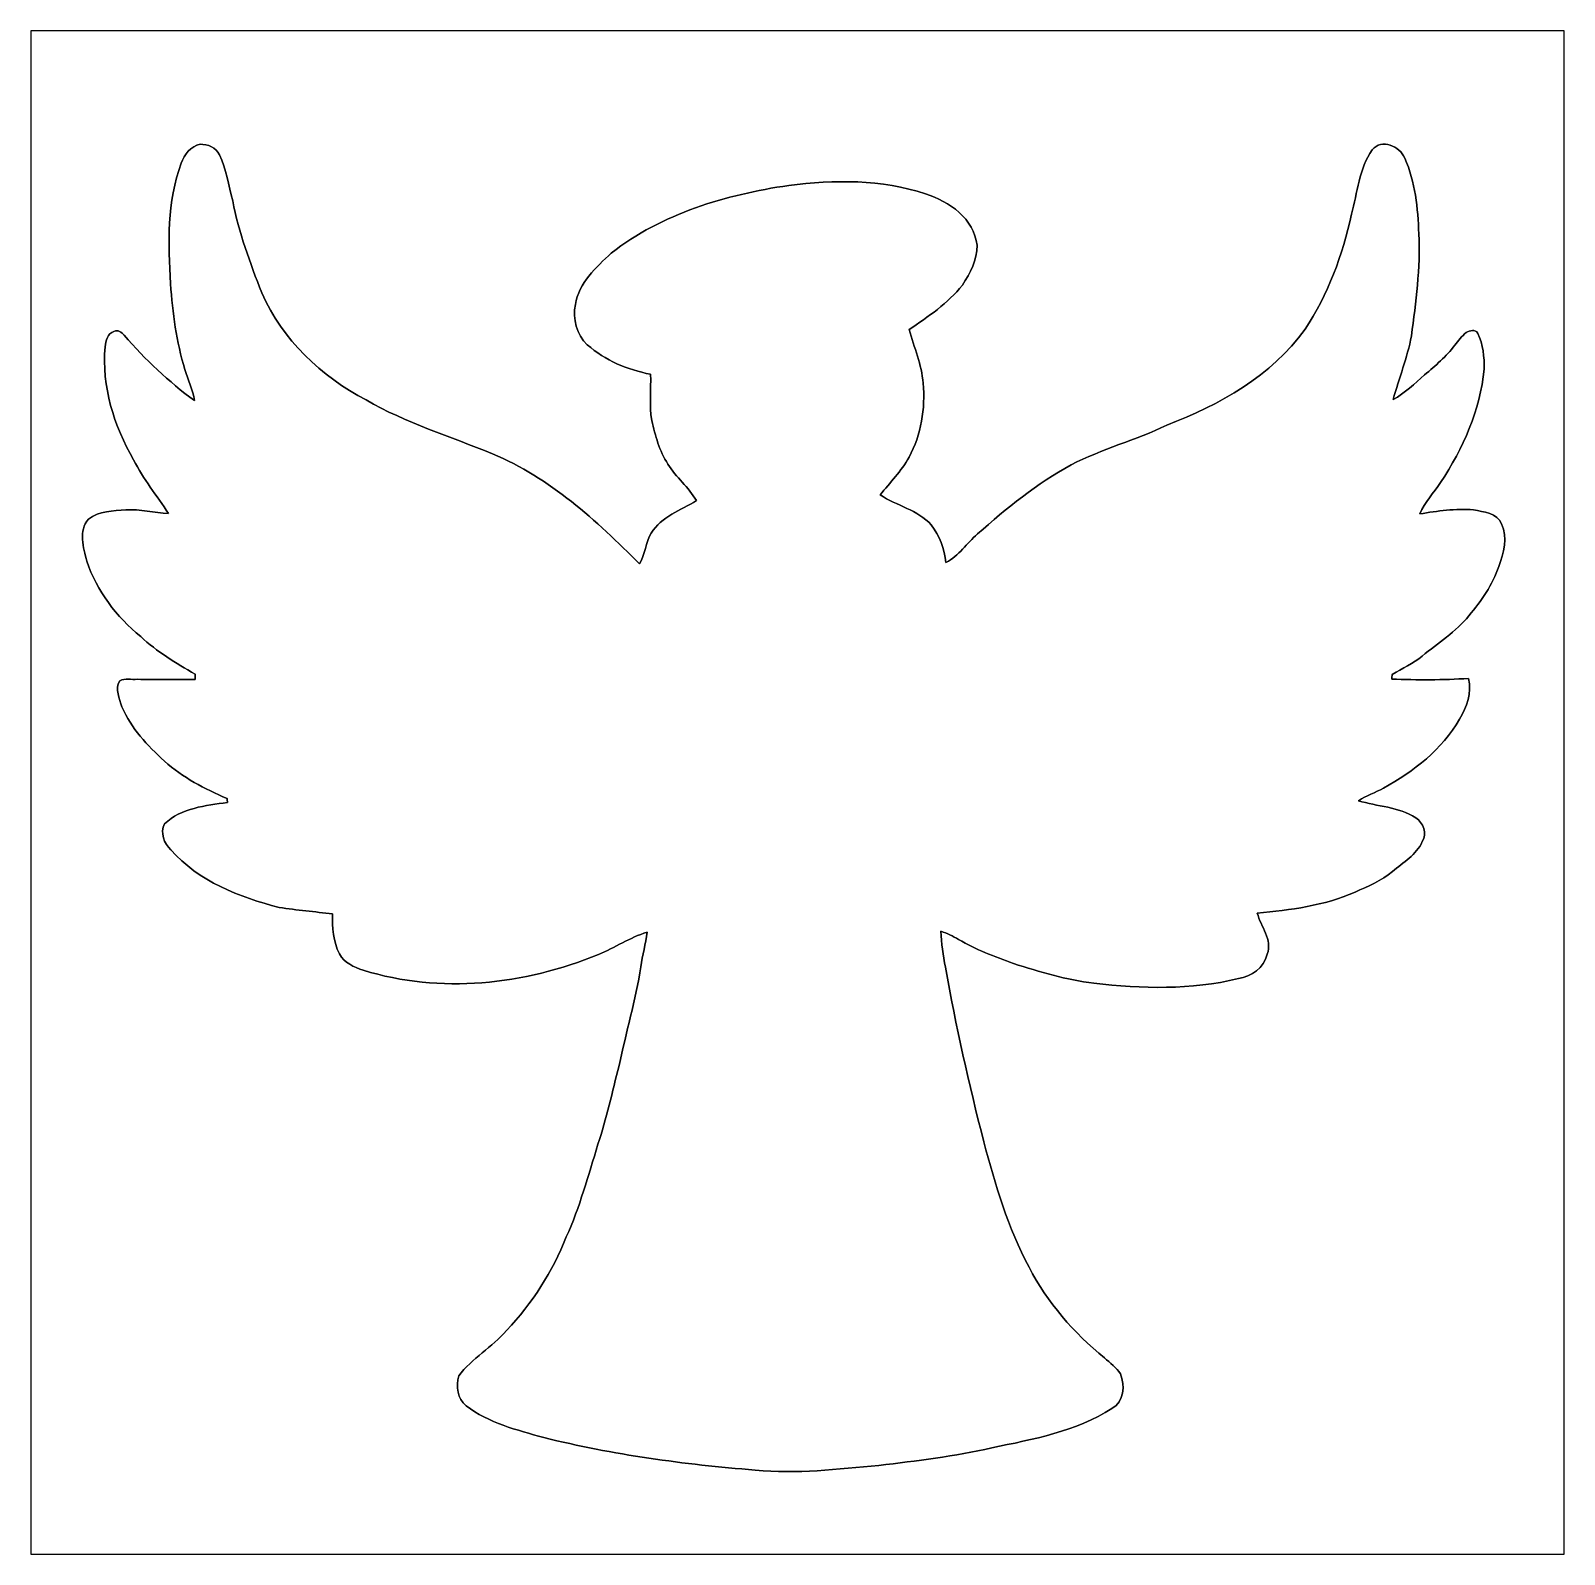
# Model space of a CAD drawing. Header units: centimetres. Extents: x -16.8 to 16.8, y -16.7 to 16.7.
import ezdxf

# ---------------------------------------------------------------- set-up
doc = ezdxf.new("R2010")
doc.units = ezdxf.units.CM
doc.header["$MEASUREMENT"] = 0
doc.layers.add('Layer 1', color=7, linetype='Continuous')

msp = doc.modelspace()

# ---------------------------------------------------------------- linework, layer by layer
at = {"layer": 'Layer 1', "color": 7}
for points, knots in [([(-16.77458, 16.66875), (-16.77458, 16.66875), (16.77458, 16.66875), (16.77458, 16.66875), (16.77458, 16.66875), (16.77458, 16.66875), (16.77458, -16.66875), (16.77458, -16.66875), (16.77458, -16.66875), (16.77458, -16.66875), (-16.77458, -16.66875), (-16.77458, -16.66875), (-16.77458, -16.66875), (-16.77458, -16.66875), (-16.77458, 16.66875), (-16.77458, 16.66875), (-16.77458, 16.66875), (-16.77458, 16.66875), (-16.77458, 16.66875), (-16.77458, 16.66875)], [0, 0, 0, 0, 0.16666667, 0.16666667, 0.16666667, 0.16666667, 0.33333333, 0.33333333, 0.33333333, 0.33333333, 0.5, 0.5, 0.5, 0.5, 0.66666667, 0.66666667, 0.66666667, 0.66666667, 1, 1, 1, 1]), ([(-13.48317, 13.7668), (-13.79008, 12.92472), (-13.77244, 12.01138), (-13.71247, 11.12979), (-13.71247, 11.12979), (-13.67543, 10.4962), (-13.58477, 9.86226), (-13.40097, 9.25336), (-13.40097, 9.25336), (-13.33782, 9.02511), (-13.22599, 8.80992), (-13.18824, 8.57462), (-13.18824, 8.57462), (-13.75692, 8.9856), (-14.26704, 9.47491), (-14.72741, 10.00337), (-14.72741, 10.00337), (-14.78527, 10.06157), (-14.86676, 10.13777), (-14.95319, 10.08803), (-14.95319, 10.08803), (-15.09395, 10.04323), (-15.12958, 9.88201), (-15.14828, 9.7536), (-15.14828, 9.7536), (-15.22166, 8.88577), (-14.95601, 8.02252), (-14.52174, 7.27851), (-14.52174, 7.27851), (-14.31854, 6.85553), (-14.00775, 6.49923), (-13.76221, 6.1027), (-13.76221, 6.1027), (-14.07266, 6.12069), (-14.37852, 6.20642), (-14.69143, 6.18173), (-14.69143, 6.18173), (-14.97013, 6.16656), (-15.27845, 6.16056), (-15.50917, 5.98276), (-15.50917, 5.98276), (-15.73812, 5.7277), (-15.62382, 5.35552), (-15.54551, 5.0606), (-15.54551, 5.0606), (-15.33137, 4.40761), (-14.89534, 3.84457), (-14.36688, 3.41136), (-14.36688, 3.41136), (-14.01198, 3.08222), (-13.59923, 2.82751), (-13.17943, 2.5908), (-13.17943, 2.5908), (-13.17837, 2.56152), (-13.1759, 2.50331), (-13.17484, 2.47403), (-13.17484, 2.47403), (-13.59853, 2.48003), (-14.02221, 2.45992), (-14.44554, 2.47826), (-14.44554, 2.47826), (-14.56761, 2.46204), (-14.7126, 2.50825), (-14.82584, 2.44157), (-14.82584, 2.44157), (-14.93661, 2.26907), (-14.82937, 2.04893), (-14.77786, 1.87396), (-14.77786, 1.87396), (-14.57889, 1.40441), (-14.218, 1.02799), (-13.84935, 0.68474), (-13.84935, 0.68474), (-13.44895, 0.32738), (-12.9667, 0.08043), (-12.47846, -0.1337), (-12.47846, -0.1337), (-12.47634, -0.15522), (-12.47211, -0.19826), (-12.46999, -0.21978), (-12.46999, -0.21978), (-12.94765, -0.28187), (-13.4807, -0.34078), (-13.84759, -0.68756), (-13.84759, -0.68756), (-13.94531, -0.87313), (-13.85746, -1.12007), (-13.70753, -1.25377), (-13.70753, -1.25377), (-13.10181, -1.9431), (-12.20788, -2.2927), (-11.34004, -2.51425), (-11.34004, -2.51425), (-10.95269, -2.57457), (-10.56181, -2.60738), (-10.17341, -2.65748), (-10.17341, -2.65748), (-10.17446, -2.95346), (-10.15577, -3.26178), (-10.02242, -3.53201), (-10.02242, -3.53201), (-9.91482, -3.72463), (-9.69963, -3.81988), (-9.50101, -3.88938), (-9.50101, -3.88938), (-7.81826, -4.40866), (-5.969, -4.20934), (-4.35469, -3.54506), (-4.35469, -3.54506), (-3.99344, -3.39654), (-3.66571, -3.17147), (-3.29106, -3.05647), (-3.29106, -3.05647), (-3.31823, -3.31153), (-3.39337, -3.55776), (-3.42653, -3.81212), (-3.42653, -3.81212), (-3.54048, -4.54272), (-3.75038, -5.25321), (-3.90419, -5.97535), (-3.90419, -5.97535), (-4.05165, -6.55108), (-4.17513, -7.13387), (-4.36598, -7.69726), (-4.36598, -7.69726), (-4.57623, -8.37988), (-4.76144, -9.07344), (-5.05883, -9.72502), (-5.05883, -9.72502), (-5.35058, -10.48526), (-5.80919, -11.17494), (-6.36235, -11.77008), (-6.36235, -11.77008), (-6.67879, -12.13732), (-7.12082, -12.37509), (-7.41151, -12.76597), (-7.41151, -12.76597), (-7.47042, -12.99034), (-7.44467, -13.26586), (-7.25064, -13.42072), (-7.25064, -13.42072), (-6.75464, -13.79573), (-6.13939, -13.94742), (-5.55202, -14.11393), (-5.55202, -14.11393), (-4.03472, -14.48823), (-2.48038, -14.70272), (-0.92357, -14.82408), (-0.92357, -14.82408), (-0.02187, -14.91615), (0.8823, -14.80502), (1.78012, -14.72177), (1.78012, -14.72177), (2.60738, -14.62546), (3.4357, -14.52174), (4.24991, -14.34006), (4.24991, -14.34006), (5.1495, -14.14992), (6.09318, -13.98305), (6.87776, -13.47505), (6.87776, -13.47505), (7.15363, -13.32689), (7.16033, -12.98399), (7.06649, -12.72258), (7.06649, -12.72258), (6.97442, -12.58252), (6.83754, -12.48092), (6.71371, -12.37121), (6.71371, -12.37121), (6.04238, -11.82687), (5.46806, -11.15413), (5.06518, -10.38754), (5.06518, -10.38754), (4.60304, -9.52606), (4.32964, -8.57991), (4.07458, -7.64046), (4.07458, -7.64046), (3.75109, -6.37822), (3.46569, -5.10575), (3.23533, -3.82305), (3.23533, -3.82305), (3.18982, -3.562), (3.14043, -3.29953), (3.13761, -3.03389), (3.13761, -3.03389), (3.2706, -3.08257), (3.39972, -3.1429), (3.52249, -3.21381), (3.52249, -3.21381), (3.89855, -3.43923), (4.31377, -3.5874), (4.72193, -3.74191), (4.72193, -3.74191), (5.29907, -3.92077), (5.88151, -4.10316), (6.48441, -4.16913), (6.48441, -4.16913), (7.53181, -4.29789), (8.61342, -4.32047), (9.64494, -4.07317), (9.64494, -4.07317), (9.9314, -4.02555), (10.20692, -3.83434), (10.2743, -3.53977), (10.2743, -3.53977), (10.39883, -3.21451), (10.13178, -2.93899), (10.05805, -2.63842), (10.05805, -2.63842), (10.78336, -2.56857), (11.52243, -2.47968), (12.19553, -2.18123), (12.19553, -2.18123), (12.47916, -2.05105), (12.77585, -1.93499), (13.01538, -1.72896), (13.01538, -1.72896), (13.25139, -1.53211), (13.53432, -1.36525), (13.66732, -1.07456), (13.66732, -1.07456), (13.77315, -0.89747), (13.69131, -0.65899), (13.52338, -0.55316), (13.52338, -0.55316), (13.14662, -0.31468), (12.68483, -0.3048), (12.26855, -0.18027), (12.26855, -0.18027), (12.44459, -0.07373), (12.63721, 0.00106), (12.81994, 0.09525), (12.81994, 0.09525), (13.47682, 0.46284), (14.10617, 0.93945), (14.47941, 1.6062), (14.47941, 1.6062), (14.64134, 1.87113), (14.75211, 2.18193), (14.67944, 2.49414), (14.67944, 2.49414), (14.11922, 2.46239), (13.55866, 2.45921), (12.99845, 2.48109), (12.99845, 2.48109), (13.00092, 2.50649), (13.00621, 2.55729), (13.00903, 2.58269), (13.00903, 2.58269), (13.23269, 2.70898), (13.46271, 2.82787), (13.66696, 2.98485), (13.66696, 2.98485), (14.0148, 3.2706), (14.4018, 3.51543), (14.68896, 3.8675), (14.68896, 3.8675), (14.9539, 4.19382), (15.20966, 4.54131), (15.33878, 4.9463), (15.33878, 4.9463), (15.44779, 5.23311), (15.54833, 5.58377), (15.40263, 5.87657), (15.40263, 5.87657), (15.30632, 6.11823), (15.00717, 6.1401), (14.78915, 6.18419), (14.78915, 6.18419), (14.39474, 6.21347), (13.99999, 6.16267), (13.61193, 6.09565), (13.61193, 6.09565), (13.72306, 6.34929), (13.91109, 6.55673), (14.06701, 6.78251), (14.06701, 6.78251), (14.56408, 7.52334), (14.92744, 8.36789), (15.02375, 9.26077), (15.02375, 9.26077), (15.02163, 9.52747), (15.00293, 9.8044), (14.87911, 10.0457), (14.87911, 10.0457), (14.83007, 10.14166), (14.70413, 10.10991), (14.63005, 10.0644), (14.63005, 10.0644), (14.52845, 9.99031), (14.46283, 9.87884), (14.38028, 9.78606), (14.38028, 9.78606), (14.1919, 9.54017), (13.95518, 9.33803), (13.71882, 9.14047), (13.71882, 9.14047), (13.49516, 8.95315), (13.29196, 8.73196), (13.02808, 8.59966), (13.02808, 8.59966), (13.1639, 9.0618), (13.33394, 9.51583), (13.43237, 9.9889), (13.43237, 9.9889), (13.52374, 10.72974), (13.63133, 11.4741), (13.59217, 12.22269), (13.59217, 12.22269), (13.5696, 12.78255), (13.51703, 13.36216), (13.28314, 13.87898), (13.28314, 13.87898), (13.1766, 14.14674), (12.77902, 14.30972), (12.57265, 14.06207), (12.57265, 14.06207), (12.28513, 13.64827), (12.24739, 13.12545), (12.11721, 12.65026), (12.11721, 12.65026), (11.92777, 11.76196), (11.60462, 10.89378), (11.10192, 10.13425), (11.10192, 10.13425), (10.36849, 9.11154), (9.22796, 8.48219), (8.07861, 8.03557), (8.07861, 8.03557), (7.39775, 7.70714), (6.65727, 7.52087), (5.98734, 7.16809), (5.98734, 7.16809), (5.23875, 6.76063), (4.57341, 6.22124), (3.93912, 5.65644), (3.93912, 5.65644), (3.70134, 5.45712), (3.53201, 5.17454), (3.24767, 5.03449), (3.24767, 5.03449), (3.20499, 5.32765), (3.1115, 5.62046), (2.92735, 5.85611), (2.92735, 5.85611), (2.63066, 6.18349), (2.16923, 6.27415), (1.80904, 6.51051), (1.80904, 6.51051), (2.02142, 6.78392), (2.27577, 7.02874), (2.44016, 7.33672), (2.44016, 7.33672), (2.71321, 7.82426), (2.79506, 8.40387), (2.74884, 8.95491), (2.74884, 8.95491), (2.71463, 9.36131), (2.55058, 9.73808), (2.44193, 10.12719), (2.44193, 10.12719), (2.8575, 10.41541), (3.29142, 10.69834), (3.6068, 11.10121), (3.6068, 11.10121), (3.78072, 11.36015), (3.93241, 11.65296), (3.92853, 11.97363), (3.92853, 11.97363), (3.86221, 12.55466), (3.31823, 12.93319), (2.80211, 13.09758), (2.80211, 13.09758), (1.83868, 13.41508), (0.80363, 13.41226), (-0.19297, 13.28173), (-0.19297, 13.28173), (-1.57127, 13.07924), (-2.96298, 12.67072), (-4.07494, 11.80112), (-4.07494, 11.80112), (-4.40549, 11.48891), (-4.78473, 11.14954), (-4.8581, 10.67647), (-4.8581, 10.67647), (-4.9209, 10.36391), (-4.83623, 10.0143), (-4.59775, 9.79558), (-4.59775, 9.79558), (-4.20934, 9.4548), (-3.71863, 9.24948), (-3.21451, 9.15141), (-3.21451, 9.15141), (-3.20146, 8.81309), (-3.24344, 8.47196), (-3.18946, 8.13576), (-3.18946, 8.13576), (-3.11009, 7.80803), (-3.02225, 7.47183), (-2.83457, 7.18644), (-2.83457, 7.18644), (-2.6603, 6.89328), (-2.37843, 6.68408), (-2.21121, 6.38528), (-2.21121, 6.38528), (-2.55834, 6.17749), (-2.97568, 6.03285), (-3.20287, 5.67584), (-3.20287, 5.67584), (-3.31823, 5.46347), (-3.33904, 5.21406), (-3.45334, 5.00027), (-3.45334, 5.00027), (-4.39738, 5.95313), (-5.4162, 6.88552), (-6.66926, 7.4108), (-6.66926, 7.4108), (-7.59707, 7.78933), (-8.56509, 8.08461), (-9.43716, 8.58837), (-9.43716, 8.58837), (-10.41612, 9.10414), (-11.2709, 9.90565), (-11.71822, 10.93011), (-11.71822, 10.93011), (-11.97398, 11.58769), (-12.22587, 12.25127), (-12.35463, 12.948), (-12.35463, 12.948), (-12.44706, 13.28279), (-12.49186, 13.63733), (-12.64603, 13.95201), (-12.64603, 13.95201), (-12.71376, 14.11534), (-12.90355, 14.1799), (-13.06724, 14.18696), (-13.06724, 14.18696), (-13.26797, 14.13933), (-13.41967, 13.9573), (-13.48317, 13.7668)], [0, 0, 0, 0, 0.00900901, 0.00900901, 0.00900901, 0.00900901, 0.01801802, 0.01801802, 0.01801802, 0.01801802, 0.02702703, 0.02702703, 0.02702703, 0.02702703, 0.03603604, 0.03603604, 0.03603604, 0.03603604, 0.04504505, 0.04504505, 0.04504505, 0.04504505, 0.05405405, 0.05405405, 0.05405405, 0.05405405, 0.06306306, 0.06306306, 0.06306306, 0.06306306, 0.07207207, 0.07207207, 0.07207207, 0.07207207, 0.08108108, 0.08108108, 0.08108108, 0.08108108, 0.09009009, 0.09009009, 0.09009009, 0.09009009, 0.0990991, 0.0990991, 0.0990991, 0.0990991, 0.10810811, 0.10810811, 0.10810811, 0.10810811, 0.11711712, 0.11711712, 0.11711712, 0.11711712, 0.12612613, 0.12612613, 0.12612613, 0.12612613, 0.13513514, 0.13513514, 0.13513514, 0.13513514, 0.14414414, 0.14414414, 0.14414414, 0.14414414, 0.15315315, 0.15315315, 0.15315315, 0.15315315, 0.16216216, 0.16216216, 0.16216216, 0.16216216, 0.17117117, 0.17117117, 0.17117117, 0.17117117, 0.18018018, 0.18018018, 0.18018018, 0.18018018, 0.18918919, 0.18918919, 0.18918919, 0.18918919, 0.1981982, 0.1981982, 0.1981982, 0.1981982, 0.20720721, 0.20720721, 0.20720721, 0.20720721, 0.21621622, 0.21621622, 0.21621622, 0.21621622, 0.22522523, 0.22522523, 0.22522523, 0.22522523, 0.23423423, 0.23423423, 0.23423423, 0.23423423, 0.24324324, 0.24324324, 0.24324324, 0.24324324, 0.25225225, 0.25225225, 0.25225225, 0.25225225, 0.26126126, 0.26126126, 0.26126126, 0.26126126, 0.27027027, 0.27027027, 0.27027027, 0.27027027, 0.27927928, 0.27927928, 0.27927928, 0.27927928, 0.28828829, 0.28828829, 0.28828829, 0.28828829, 0.2972973, 0.2972973, 0.2972973, 0.2972973, 0.30630631, 0.30630631, 0.30630631, 0.30630631, 0.31531532, 0.31531532, 0.31531532, 0.31531532, 0.32432432, 0.32432432, 0.32432432, 0.32432432, 0.33333333, 0.33333333, 0.33333333, 0.33333333, 0.34234234, 0.34234234, 0.34234234, 0.34234234, 0.35135135, 0.35135135, 0.35135135, 0.35135135, 0.36036036, 0.36036036, 0.36036036, 0.36036036, 0.36936937, 0.36936937, 0.36936937, 0.36936937, 0.37837838, 0.37837838, 0.37837838, 0.37837838, 0.38738739, 0.38738739, 0.38738739, 0.38738739, 0.3963964, 0.3963964, 0.3963964, 0.3963964, 0.40540541, 0.40540541, 0.40540541, 0.40540541, 0.41441441, 0.41441441, 0.41441441, 0.41441441, 0.42342342, 0.42342342, 0.42342342, 0.42342342, 0.43243243, 0.43243243, 0.43243243, 0.43243243, 0.44144144, 0.44144144, 0.44144144, 0.44144144, 0.45045045, 0.45045045, 0.45045045, 0.45045045, 0.45945946, 0.45945946, 0.45945946, 0.45945946, 0.46846847, 0.46846847, 0.46846847, 0.46846847, 0.47747748, 0.47747748, 0.47747748, 0.47747748, 0.48648649, 0.48648649, 0.48648649, 0.48648649, 0.4954955, 0.4954955, 0.4954955, 0.4954955, 0.5045045, 0.5045045, 0.5045045, 0.5045045, 0.51351351, 0.51351351, 0.51351351, 0.51351351, 0.52252252, 0.52252252, 0.52252252, 0.52252252, 0.53153153, 0.53153153, 0.53153153, 0.53153153, 0.54054054, 0.54054054, 0.54054054, 0.54054054, 0.54954955, 0.54954955, 0.54954955, 0.54954955, 0.55855856, 0.55855856, 0.55855856, 0.55855856, 0.56756757, 0.56756757, 0.56756757, 0.56756757, 0.57657658, 0.57657658, 0.57657658, 0.57657658, 0.58558559, 0.58558559, 0.58558559, 0.58558559, 0.59459459, 0.59459459, 0.59459459, 0.59459459, 0.6036036, 0.6036036, 0.6036036, 0.6036036, 0.61261261, 0.61261261, 0.61261261, 0.61261261, 0.62162162, 0.62162162, 0.62162162, 0.62162162, 0.63063063, 0.63063063, 0.63063063, 0.63063063, 0.63963964, 0.63963964, 0.63963964, 0.63963964, 0.64864865, 0.64864865, 0.64864865, 0.64864865, 0.65765766, 0.65765766, 0.65765766, 0.65765766, 0.66666667, 0.66666667, 0.66666667, 0.66666667, 0.67567568, 0.67567568, 0.67567568, 0.67567568, 0.68468468, 0.68468468, 0.68468468, 0.68468468, 0.69369369, 0.69369369, 0.69369369, 0.69369369, 0.7027027, 0.7027027, 0.7027027, 0.7027027, 0.71171171, 0.71171171, 0.71171171, 0.71171171, 0.72072072, 0.72072072, 0.72072072, 0.72072072, 0.72972973, 0.72972973, 0.72972973, 0.72972973, 0.73873874, 0.73873874, 0.73873874, 0.73873874, 0.74774775, 0.74774775, 0.74774775, 0.74774775, 0.75675676, 0.75675676, 0.75675676, 0.75675676, 0.76576577, 0.76576577, 0.76576577, 0.76576577, 0.77477477, 0.77477477, 0.77477477, 0.77477477, 0.78378378, 0.78378378, 0.78378378, 0.78378378, 0.79279279, 0.79279279, 0.79279279, 0.79279279, 0.8018018, 0.8018018, 0.8018018, 0.8018018, 0.81081081, 0.81081081, 0.81081081, 0.81081081, 0.81981982, 0.81981982, 0.81981982, 0.81981982, 0.82882883, 0.82882883, 0.82882883, 0.82882883, 0.83783784, 0.83783784, 0.83783784, 0.83783784, 0.84684685, 0.84684685, 0.84684685, 0.84684685, 0.85585586, 0.85585586, 0.85585586, 0.85585586, 0.86486486, 0.86486486, 0.86486486, 0.86486486, 0.87387387, 0.87387387, 0.87387387, 0.87387387, 0.88288288, 0.88288288, 0.88288288, 0.88288288, 0.89189189, 0.89189189, 0.89189189, 0.89189189, 0.9009009, 0.9009009, 0.9009009, 0.9009009, 0.90990991, 0.90990991, 0.90990991, 0.90990991, 0.91891892, 0.91891892, 0.91891892, 0.91891892, 0.92792793, 0.92792793, 0.92792793, 0.92792793, 0.93693694, 0.93693694, 0.93693694, 0.93693694, 0.94594595, 0.94594595, 0.94594595, 0.94594595, 0.95495495, 0.95495495, 0.95495495, 0.95495495, 0.96396396, 0.96396396, 0.96396396, 0.96396396, 0.97297297, 0.97297297, 0.97297297, 0.97297297, 0.98198198, 0.98198198, 0.98198198, 0.98198198, 1, 1, 1, 1])]:
    msp.add_open_spline(points, degree=3, knots=knots, dxfattribs=at)
at = {"layer": 'Layer 1', "color": 253}
msp.add_open_spline([(-13.48317, 13.7668), (-13.41967, 13.9573), (-13.26797, 14.13933), (-13.06724, 14.18696), (-13.06724, 14.18696), (-12.90355, 14.1799), (-12.71376, 14.11534), (-12.64603, 13.95201), (-12.64603, 13.95201), (-12.49186, 13.63733), (-12.44706, 13.28279), (-12.35463, 12.948), (-12.35463, 12.948), (-12.22587, 12.25127), (-11.97398, 11.58769), (-11.71822, 10.93011), (-11.71822, 10.93011), (-11.2709, 9.90565), (-10.41612, 9.10414), (-9.43716, 8.58837), (-9.43716, 8.58837), (-8.56509, 8.08461), (-7.59707, 7.78933), (-6.66926, 7.4108), (-6.66926, 7.4108), (-5.4162, 6.88552), (-4.39738, 5.95313), (-3.45334, 5.00027), (-3.45334, 5.00027), (-3.33904, 5.21406), (-3.31823, 5.46347), (-3.20287, 5.67584), (-3.20287, 5.67584), (-2.97568, 6.03285), (-2.55834, 6.17749), (-2.21121, 6.38528), (-2.21121, 6.38528), (-2.37843, 6.68408), (-2.6603, 6.89328), (-2.83457, 7.18644), (-2.83457, 7.18644), (-3.02225, 7.47183), (-3.11009, 7.80803), (-3.18946, 8.13576), (-3.18946, 8.13576), (-3.24344, 8.47196), (-3.20146, 8.81309), (-3.21451, 9.15141), (-3.21451, 9.15141), (-3.71863, 9.24948), (-4.20934, 9.4548), (-4.59775, 9.79558), (-4.59775, 9.79558), (-4.83623, 10.0143), (-4.9209, 10.36391), (-4.8581, 10.67647), (-4.8581, 10.67647), (-4.78473, 11.14954), (-4.40549, 11.48891), (-4.07494, 11.80112), (-4.07494, 11.80112), (-2.96298, 12.67072), (-1.57127, 13.07924), (-0.19297, 13.28173), (-0.19297, 13.28173), (0.80363, 13.41226), (1.83868, 13.41508), (2.80211, 13.09758), (2.80211, 13.09758), (3.31823, 12.93319), (3.86221, 12.55466), (3.92853, 11.97363), (3.92853, 11.97363), (3.93241, 11.65296), (3.78072, 11.36015), (3.6068, 11.10121), (3.6068, 11.10121), (3.29142, 10.69834), (2.8575, 10.41541), (2.44193, 10.12719), (2.44193, 10.12719), (2.55058, 9.73808), (2.71463, 9.36131), (2.74884, 8.95491), (2.74884, 8.95491), (2.79506, 8.40387), (2.71321, 7.82426), (2.44016, 7.33672), (2.44016, 7.33672), (2.27577, 7.02874), (2.02142, 6.78392), (1.80904, 6.51051), (1.80904, 6.51051), (2.16923, 6.27415), (2.63066, 6.18349), (2.92735, 5.85611), (2.92735, 5.85611), (3.1115, 5.62046), (3.20499, 5.32765), (3.24767, 5.03449), (3.24767, 5.03449), (3.53201, 5.17454), (3.70134, 5.45712), (3.93912, 5.65644), (3.93912, 5.65644), (4.57341, 6.22124), (5.23875, 6.76063), (5.98734, 7.16809), (5.98734, 7.16809), (6.65727, 7.52087), (7.39775, 7.70714), (8.07861, 8.03557), (8.07861, 8.03557), (9.22796, 8.48219), (10.36849, 9.11154), (11.10192, 10.13425), (11.10192, 10.13425), (11.60462, 10.89378), (11.92777, 11.76196), (12.11721, 12.65026), (12.11721, 12.65026), (12.24739, 13.12545), (12.28513, 13.64827), (12.57265, 14.06207), (12.57265, 14.06207), (12.77902, 14.30972), (13.1766, 14.14674), (13.28314, 13.87898), (13.28314, 13.87898), (13.51703, 13.36216), (13.5696, 12.78255), (13.59217, 12.22269), (13.59217, 12.22269), (13.63133, 11.4741), (13.52374, 10.72974), (13.43237, 9.9889), (13.43237, 9.9889), (13.33394, 9.51583), (13.1639, 9.0618), (13.02808, 8.59966), (13.02808, 8.59966), (13.29196, 8.73196), (13.49516, 8.95315), (13.71882, 9.14047), (13.71882, 9.14047), (13.95518, 9.33803), (14.1919, 9.54017), (14.38028, 9.78606), (14.38028, 9.78606), (14.46283, 9.87884), (14.52845, 9.99031), (14.63005, 10.0644), (14.63005, 10.0644), (14.70413, 10.10991), (14.83007, 10.14166), (14.87911, 10.0457), (14.87911, 10.0457), (15.00293, 9.8044), (15.02163, 9.52747), (15.02375, 9.26077), (15.02375, 9.26077), (14.92744, 8.36789), (14.56408, 7.52334), (14.06701, 6.78251), (14.06701, 6.78251), (13.91109, 6.55673), (13.72306, 6.34929), (13.61193, 6.09565), (13.61193, 6.09565), (13.99999, 6.16267), (14.39474, 6.21347), (14.78915, 6.18419), (14.78915, 6.18419), (15.00717, 6.1401), (15.30632, 6.11823), (15.40263, 5.87657), (15.40263, 5.87657), (15.54833, 5.58377), (15.44779, 5.23311), (15.33878, 4.9463), (15.33878, 4.9463), (15.20966, 4.54131), (14.9539, 4.19382), (14.68896, 3.8675), (14.68896, 3.8675), (14.4018, 3.51543), (14.0148, 3.2706), (13.66696, 2.98485), (13.66696, 2.98485), (13.46271, 2.82787), (13.23269, 2.70898), (13.00903, 2.58269), (13.00903, 2.58269), (13.00621, 2.55729), (13.00092, 2.50649), (12.99845, 2.48109), (12.99845, 2.48109), (13.55866, 2.45921), (14.11922, 2.46239), (14.67944, 2.49414), (14.67944, 2.49414), (14.75211, 2.18193), (14.64134, 1.87113), (14.47941, 1.6062), (14.47941, 1.6062), (14.10617, 0.93945), (13.47682, 0.46284), (12.81994, 0.09525), (12.81994, 0.09525), (12.63721, 0.00106), (12.44459, -0.07373), (12.26855, -0.18027), (12.26855, -0.18027), (12.68483, -0.3048), (13.14662, -0.31468), (13.52338, -0.55316), (13.52338, -0.55316), (13.69131, -0.65899), (13.77315, -0.89747), (13.66732, -1.07456), (13.66732, -1.07456), (13.53432, -1.36525), (13.25139, -1.53211), (13.01538, -1.72896), (13.01538, -1.72896), (12.77585, -1.93499), (12.47916, -2.05105), (12.19553, -2.18123), (12.19553, -2.18123), (11.52243, -2.47968), (10.78336, -2.56857), (10.05805, -2.63842), (10.05805, -2.63842), (10.13178, -2.93899), (10.39883, -3.21451), (10.2743, -3.53977), (10.2743, -3.53977), (10.20692, -3.83434), (9.9314, -4.02555), (9.64494, -4.07317), (9.64494, -4.07317), (8.61342, -4.32047), (7.53181, -4.29789), (6.48441, -4.16913), (6.48441, -4.16913), (5.88151, -4.10316), (5.29907, -3.92077), (4.72193, -3.74191), (4.72193, -3.74191), (4.31377, -3.5874), (3.89855, -3.43923), (3.52249, -3.21381), (3.52249, -3.21381), (3.39972, -3.1429), (3.2706, -3.08257), (3.13761, -3.03389), (3.13761, -3.03389), (3.14043, -3.29953), (3.18982, -3.562), (3.23533, -3.82305), (3.23533, -3.82305), (3.46569, -5.10575), (3.75109, -6.37822), (4.07458, -7.64046), (4.07458, -7.64046), (4.32964, -8.57991), (4.60304, -9.52606), (5.06518, -10.38754), (5.06518, -10.38754), (5.46806, -11.15413), (6.04238, -11.82687), (6.71371, -12.37121), (6.71371, -12.37121), (6.83754, -12.48092), (6.97442, -12.58252), (7.06649, -12.72258), (7.06649, -12.72258), (7.16033, -12.98399), (7.15363, -13.32689), (6.87776, -13.47505), (6.87776, -13.47505), (6.09318, -13.98305), (5.1495, -14.14992), (4.24991, -14.34006), (4.24991, -14.34006), (3.4357, -14.52174), (2.60738, -14.62546), (1.78012, -14.72177), (1.78012, -14.72177), (0.8823, -14.80502), (-0.02187, -14.91615), (-0.92357, -14.82408), (-0.92357, -14.82408), (-2.48038, -14.70272), (-4.03472, -14.48823), (-5.55202, -14.11393), (-5.55202, -14.11393), (-6.13939, -13.94742), (-6.75464, -13.79573), (-7.25064, -13.42072), (-7.25064, -13.42072), (-7.44467, -13.26586), (-7.47042, -12.99034), (-7.41151, -12.76597), (-7.41151, -12.76597), (-7.12082, -12.37509), (-6.67879, -12.13732), (-6.36235, -11.77008), (-6.36235, -11.77008), (-5.80919, -11.17494), (-5.35058, -10.48526), (-5.05883, -9.72502), (-5.05883, -9.72502), (-4.76144, -9.07344), (-4.57623, -8.37988), (-4.36598, -7.69726), (-4.36598, -7.69726), (-4.17513, -7.13387), (-4.05165, -6.55108), (-3.90419, -5.97535), (-3.90419, -5.97535), (-3.75038, -5.25321), (-3.54048, -4.54272), (-3.42653, -3.81212), (-3.42653, -3.81212), (-3.39337, -3.55776), (-3.31823, -3.31153), (-3.29106, -3.05647), (-3.29106, -3.05647), (-3.66571, -3.17147), (-3.99344, -3.39654), (-4.35469, -3.54506), (-4.35469, -3.54506), (-5.969, -4.20934), (-7.81826, -4.40866), (-9.50101, -3.88938), (-9.50101, -3.88938), (-9.69963, -3.81988), (-9.91482, -3.72463), (-10.02242, -3.53201), (-10.02242, -3.53201), (-10.15577, -3.26178), (-10.17446, -2.95346), (-10.17341, -2.65748), (-10.17341, -2.65748), (-10.56181, -2.60738), (-10.95269, -2.57457), (-11.34004, -2.51425), (-11.34004, -2.51425), (-12.20788, -2.2927), (-13.10181, -1.9431), (-13.70753, -1.25377), (-13.70753, -1.25377), (-13.85746, -1.12007), (-13.94531, -0.87313), (-13.84759, -0.68756), (-13.84759, -0.68756), (-13.4807, -0.34078), (-12.94765, -0.28187), (-12.46999, -0.21978), (-12.46999, -0.21978), (-12.47211, -0.19826), (-12.47634, -0.15522), (-12.47846, -0.1337), (-12.47846, -0.1337), (-12.9667, 0.08043), (-13.44895, 0.32738), (-13.84935, 0.68474), (-13.84935, 0.68474), (-14.218, 1.02799), (-14.57889, 1.40441), (-14.77786, 1.87396), (-14.77786, 1.87396), (-14.82937, 2.04893), (-14.93661, 2.26907), (-14.82584, 2.44157), (-14.82584, 2.44157), (-14.7126, 2.50825), (-14.56761, 2.46204), (-14.44554, 2.47826), (-14.44554, 2.47826), (-14.02221, 2.45992), (-13.59853, 2.48003), (-13.17484, 2.47403), (-13.17484, 2.47403), (-13.1759, 2.50331), (-13.17837, 2.56152), (-13.17943, 2.5908), (-13.17943, 2.5908), (-13.59923, 2.82751), (-14.01198, 3.08222), (-14.36688, 3.41136), (-14.36688, 3.41136), (-14.89534, 3.84457), (-15.33137, 4.40761), (-15.54551, 5.0606), (-15.54551, 5.0606), (-15.62382, 5.35552), (-15.73812, 5.7277), (-15.50917, 5.98276), (-15.50917, 5.98276), (-15.27845, 6.16056), (-14.97013, 6.16656), (-14.69143, 6.18173), (-14.69143, 6.18173), (-14.37852, 6.20642), (-14.07266, 6.12069), (-13.76221, 6.1027), (-13.76221, 6.1027), (-14.00775, 6.49923), (-14.31854, 6.85553), (-14.52174, 7.27851), (-14.52174, 7.27851), (-14.95601, 8.02252), (-15.22166, 8.88577), (-15.14828, 9.7536), (-15.14828, 9.7536), (-15.12958, 9.88201), (-15.09395, 10.04323), (-14.95319, 10.08803), (-14.95319, 10.08803), (-14.86676, 10.13777), (-14.78527, 10.06157), (-14.72741, 10.00337), (-14.72741, 10.00337), (-14.26704, 9.47491), (-13.75692, 8.9856), (-13.18824, 8.57462), (-13.18824, 8.57462), (-13.22599, 8.80992), (-13.33782, 9.02511), (-13.40097, 9.25336), (-13.40097, 9.25336), (-13.58477, 9.86226), (-13.67543, 10.4962), (-13.71247, 11.12979), (-13.71247, 11.12979), (-13.77244, 12.01138), (-13.79008, 12.92472), (-13.48317, 13.7668)], degree=3, knots=[0, 0, 0, 0, 0.00900901, 0.00900901, 0.00900901, 0.00900901, 0.01801802, 0.01801802, 0.01801802, 0.01801802, 0.02702703, 0.02702703, 0.02702703, 0.02702703, 0.03603604, 0.03603604, 0.03603604, 0.03603604, 0.04504505, 0.04504505, 0.04504505, 0.04504505, 0.05405405, 0.05405405, 0.05405405, 0.05405405, 0.06306306, 0.06306306, 0.06306306, 0.06306306, 0.07207207, 0.07207207, 0.07207207, 0.07207207, 0.08108108, 0.08108108, 0.08108108, 0.08108108, 0.09009009, 0.09009009, 0.09009009, 0.09009009, 0.0990991, 0.0990991, 0.0990991, 0.0990991, 0.10810811, 0.10810811, 0.10810811, 0.10810811, 0.11711712, 0.11711712, 0.11711712, 0.11711712, 0.12612613, 0.12612613, 0.12612613, 0.12612613, 0.13513514, 0.13513514, 0.13513514, 0.13513514, 0.14414414, 0.14414414, 0.14414414, 0.14414414, 0.15315315, 0.15315315, 0.15315315, 0.15315315, 0.16216216, 0.16216216, 0.16216216, 0.16216216, 0.17117117, 0.17117117, 0.17117117, 0.17117117, 0.18018018, 0.18018018, 0.18018018, 0.18018018, 0.18918919, 0.18918919, 0.18918919, 0.18918919, 0.1981982, 0.1981982, 0.1981982, 0.1981982, 0.20720721, 0.20720721, 0.20720721, 0.20720721, 0.21621622, 0.21621622, 0.21621622, 0.21621622, 0.22522523, 0.22522523, 0.22522523, 0.22522523, 0.23423423, 0.23423423, 0.23423423, 0.23423423, 0.24324324, 0.24324324, 0.24324324, 0.24324324, 0.25225225, 0.25225225, 0.25225225, 0.25225225, 0.26126126, 0.26126126, 0.26126126, 0.26126126, 0.27027027, 0.27027027, 0.27027027, 0.27027027, 0.27927928, 0.27927928, 0.27927928, 0.27927928, 0.28828829, 0.28828829, 0.28828829, 0.28828829, 0.2972973, 0.2972973, 0.2972973, 0.2972973, 0.30630631, 0.30630631, 0.30630631, 0.30630631, 0.31531532, 0.31531532, 0.31531532, 0.31531532, 0.32432432, 0.32432432, 0.32432432, 0.32432432, 0.33333333, 0.33333333, 0.33333333, 0.33333333, 0.34234234, 0.34234234, 0.34234234, 0.34234234, 0.35135135, 0.35135135, 0.35135135, 0.35135135, 0.36036036, 0.36036036, 0.36036036, 0.36036036, 0.36936937, 0.36936937, 0.36936937, 0.36936937, 0.37837838, 0.37837838, 0.37837838, 0.37837838, 0.38738739, 0.38738739, 0.38738739, 0.38738739, 0.3963964, 0.3963964, 0.3963964, 0.3963964, 0.40540541, 0.40540541, 0.40540541, 0.40540541, 0.41441441, 0.41441441, 0.41441441, 0.41441441, 0.42342342, 0.42342342, 0.42342342, 0.42342342, 0.43243243, 0.43243243, 0.43243243, 0.43243243, 0.44144144, 0.44144144, 0.44144144, 0.44144144, 0.45045045, 0.45045045, 0.45045045, 0.45045045, 0.45945946, 0.45945946, 0.45945946, 0.45945946, 0.46846847, 0.46846847, 0.46846847, 0.46846847, 0.47747748, 0.47747748, 0.47747748, 0.47747748, 0.48648649, 0.48648649, 0.48648649, 0.48648649, 0.4954955, 0.4954955, 0.4954955, 0.4954955, 0.5045045, 0.5045045, 0.5045045, 0.5045045, 0.51351351, 0.51351351, 0.51351351, 0.51351351, 0.52252252, 0.52252252, 0.52252252, 0.52252252, 0.53153153, 0.53153153, 0.53153153, 0.53153153, 0.54054054, 0.54054054, 0.54054054, 0.54054054, 0.54954955, 0.54954955, 0.54954955, 0.54954955, 0.55855856, 0.55855856, 0.55855856, 0.55855856, 0.56756757, 0.56756757, 0.56756757, 0.56756757, 0.57657658, 0.57657658, 0.57657658, 0.57657658, 0.58558559, 0.58558559, 0.58558559, 0.58558559, 0.59459459, 0.59459459, 0.59459459, 0.59459459, 0.6036036, 0.6036036, 0.6036036, 0.6036036, 0.61261261, 0.61261261, 0.61261261, 0.61261261, 0.62162162, 0.62162162, 0.62162162, 0.62162162, 0.63063063, 0.63063063, 0.63063063, 0.63063063, 0.63963964, 0.63963964, 0.63963964, 0.63963964, 0.64864865, 0.64864865, 0.64864865, 0.64864865, 0.65765766, 0.65765766, 0.65765766, 0.65765766, 0.66666667, 0.66666667, 0.66666667, 0.66666667, 0.67567568, 0.67567568, 0.67567568, 0.67567568, 0.68468468, 0.68468468, 0.68468468, 0.68468468, 0.69369369, 0.69369369, 0.69369369, 0.69369369, 0.7027027, 0.7027027, 0.7027027, 0.7027027, 0.71171171, 0.71171171, 0.71171171, 0.71171171, 0.72072072, 0.72072072, 0.72072072, 0.72072072, 0.72972973, 0.72972973, 0.72972973, 0.72972973, 0.73873874, 0.73873874, 0.73873874, 0.73873874, 0.74774775, 0.74774775, 0.74774775, 0.74774775, 0.75675676, 0.75675676, 0.75675676, 0.75675676, 0.76576577, 0.76576577, 0.76576577, 0.76576577, 0.77477477, 0.77477477, 0.77477477, 0.77477477, 0.78378378, 0.78378378, 0.78378378, 0.78378378, 0.79279279, 0.79279279, 0.79279279, 0.79279279, 0.8018018, 0.8018018, 0.8018018, 0.8018018, 0.81081081, 0.81081081, 0.81081081, 0.81081081, 0.81981982, 0.81981982, 0.81981982, 0.81981982, 0.82882883, 0.82882883, 0.82882883, 0.82882883, 0.83783784, 0.83783784, 0.83783784, 0.83783784, 0.84684685, 0.84684685, 0.84684685, 0.84684685, 0.85585586, 0.85585586, 0.85585586, 0.85585586, 0.86486486, 0.86486486, 0.86486486, 0.86486486, 0.87387387, 0.87387387, 0.87387387, 0.87387387, 0.88288288, 0.88288288, 0.88288288, 0.88288288, 0.89189189, 0.89189189, 0.89189189, 0.89189189, 0.9009009, 0.9009009, 0.9009009, 0.9009009, 0.90990991, 0.90990991, 0.90990991, 0.90990991, 0.91891892, 0.91891892, 0.91891892, 0.91891892, 0.92792793, 0.92792793, 0.92792793, 0.92792793, 0.93693694, 0.93693694, 0.93693694, 0.93693694, 0.94594595, 0.94594595, 0.94594595, 0.94594595, 0.95495495, 0.95495495, 0.95495495, 0.95495495, 0.96396396, 0.96396396, 0.96396396, 0.96396396, 0.97297297, 0.97297297, 0.97297297, 0.97297297, 0.98198198, 0.98198198, 0.98198198, 0.98198198, 1, 1, 1, 1], dxfattribs=at)

doc.saveas('drawing.dxf')
